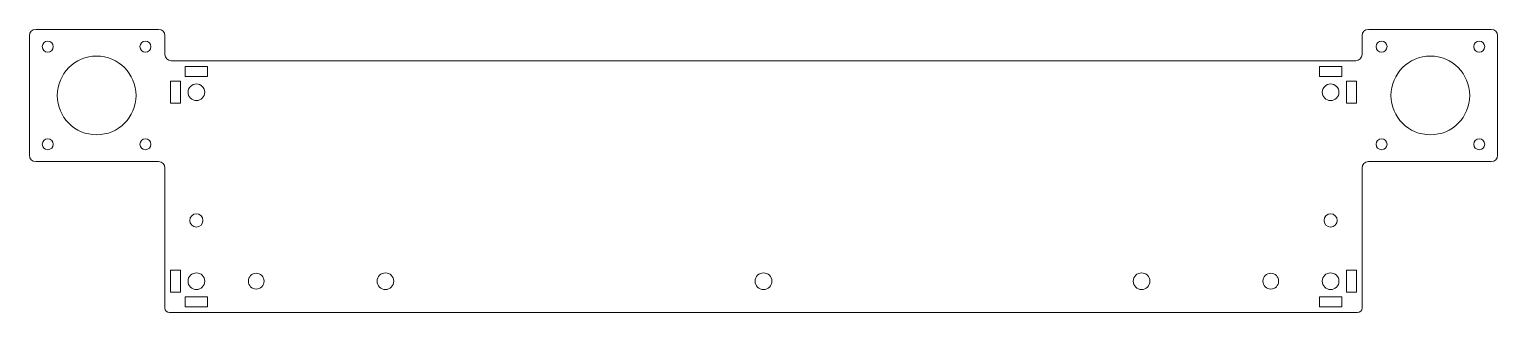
# Model space of a CAD drawing. Header units: millimetres. Extents: x -53 to 413, y -10 to 80.
import ezdxf

# ---------------------------------------------------------------- set-up
doc = ezdxf.new("R2010")
doc.units = ezdxf.units.MM

msp = doc.modelspace()

# ---------------------------------------------------------------- linework, layer by layer
at = {"color": 7, "linetype": 'Continuous', "lineweight": 15}
for p, q in [((-12, 79.7), (-51, 79.7)), ((411, 79.7), (372, 79.7)), ((-53, 77.7), (-53, 39.7)), ((-10, 71.7), (-10, 77.7)), ((370, 77.7), (370, 71.7)), ((413, 39.7), (413, 77.7)), ((368, 69.7), (-8, 69.7)), ((3.5, 67.9), (-3.5, 67.9)), ((-3.5, 67.9), (-3.5, 64.7)), ((3.5, 64.7), (3.5, 67.9)), ((363.5, 67.9), (356.5, 67.9)), ((356.5, 67.9), (356.5, 64.7)), ((363.5, 64.7), (363.5, 67.9)), ((-5, 63.2), (-8.2, 63.2)), ((-8.2, 63.2), (-8.2, 56.2)), ((-5, 56.2), (-5, 63.2)), ((-3.5, 64.7), (3.5, 64.7)), ((356.5, 64.7), (363.5, 64.7)), ((365, 63.2), (365, 56.2)), ((368.2, 63.2), (365, 63.2)), ((368.2, 56.2), (368.2, 63.2)), ((-8.2, 56.2), (-5, 56.2)), ((365, 56.2), (368.2, 56.2)), ((-51, 37.7), (-12, 37.7)), ((372, 37.7), (411, 37.7)), ((-10, 35.7), (-10, -8.8)), ((370, -8.8), (370, 35.7)), ((-5, 3.2), (-8.2, 3.2)), ((-8.2, 3.2), (-8.2, -3.8)), ((-5, -3.8), (-5, 3.2)), ((365, 3.2), (365, -3.8)), ((368.2, 3.2), (365, 3.2)), ((368.2, -3.8), (368.2, 3.2)), ((-8.2, -3.8), (-5, -3.8)), ((365, -3.8), (368.2, -3.8)), ((-3.5, -5.3), (-3.5, -8.5)), ((3.5, -5.3), (-3.5, -5.3)), ((-3.5, -8.5), (3.5, -8.5)), ((3.5, -8.5), (3.5, -5.3)), ((356.5, -5.3), (356.5, -8.5)), ((363.5, -5.3), (356.5, -5.3)), ((356.5, -8.5), (363.5, -8.5)), ((363.5, -8.5), (363.5, -5.3)), ((-8.5, -10.3), (368.5, -10.3))]:
    msp.add_line(p, q, dxfattribs=at)
for centre, radius in [((-47.15, 74.2), 1.75), ((-16.15, 74.2), 1.75), ((376.15, 74.2), 1.75), ((407.15, 74.2), 1.75), ((-31.65, 58.7), 12.5), ((391.65, 58.7), 12.5), ((0, 59.7), 2.65), ((360, 59.7), 2.65), ((-47.15, 43.2), 1.75), ((-16.15, 43.2), 1.75), ((376.15, 43.2), 1.75), ((407.15, 43.2), 1.75), ((0, 19), 2.1), ((360, 19), 2.1), ((0, -0.3), 2.65), ((19, -0.3), 2.5), ((60, -0.3), 2.65), ((180, -0.3), 2.65), ((300, -0.3), 2.65), ((341, -0.3), 2.5), ((360, -0.3), 2.65)]:
    msp.add_circle(centre, radius, dxfattribs=at)
for centre, radius, start, end in [((-51, 77.7), 2, 90, 180), ((-12, 77.7), 2, 0, 90), ((372, 77.7), 2, 90, 180), ((411, 77.7), 2, 0, 90), ((-8, 71.7), 2, 180, 270), ((368, 71.7), 2, 270, 0), ((-51, 39.7), 2, 180, 270), ((-12, 35.7), 2, 0, 90), ((372, 35.7), 2, 90, 180), ((411, 39.7), 2, 270, 0), ((-8.5, -8.8), 1.5, 180, 270), ((368.5, -8.8), 1.5, 270, 0)]:
    msp.add_arc(centre, radius, start, end, dxfattribs=at)

doc.saveas('drawing.dxf')
